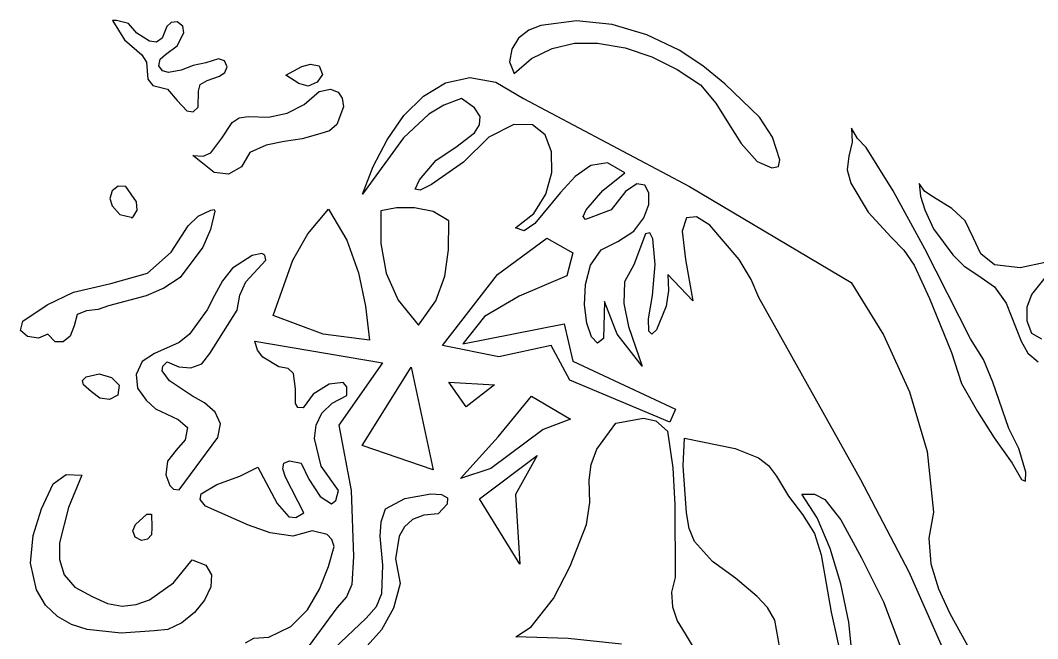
# Model space of a CAD drawing. Extents: x 0 to 159, y 0 to 205.
# Drawn here: x 34.88 to 81.36, y 74.06 to 102.31 of the extents above; entities that cross this region are included whole.
import ezdxf

# ---------------------------------------------------------------- set-up
doc = ezdxf.new("R2010")
doc.units = 0

msp = doc.modelspace()

# ---------------------------------------------------------------- linework, layer by layer
at = {"layer": 'Layer 1'}
for p, q in [((39.080848, 102.30901), (39.0808, 102.309)), ((39.0808, 102.309), (39.637611, 101.424177)), ((39.272225, 102.29571), (39.080848, 102.30901)), ((39.822807, 102.162885), (39.272225, 102.29571)), ((60.285457, 102.282897), (58.65686, 102.07385)), ((61.914062, 102.119501), (60.285457, 102.282897)), ((40.194809, 101.72208), (39.822807, 102.162885)), ((41.571298, 102.022742), (41.359049, 101.49425)), ((41.760417, 102.206805), (41.571298, 102.022742)), ((42.047579, 102.24471), (41.760417, 102.206805)), ((42.30285, 102.04316), (42.047579, 102.24471)), ((42.340959, 101.736991), (42.30285, 102.04316)), ((58.107104, 101.863802), (57.641125, 101.489301)), ((58.65686, 102.07385), (58.107104, 101.863802)), ((63.494267, 101.652185), (61.914062, 102.119501)), ((39.637611, 101.424177), (40.41944, 100.72981)), ((40.777998, 101.350649), (40.194809, 101.72208)), ((41.091371, 101.306751), (40.777998, 101.350649)), ((41.359049, 101.49425), (41.091371, 101.306751)), ((42.043479, 101.14162), (42.340959, 101.736991)), ((57.641125, 101.489301), (57.324576, 100.991967)), ((64.97766, 100.94947), (63.494267, 101.652185)), ((41.505966, 100.744213), (42.043479, 101.14162)), ((57.324576, 100.991967), (57.22311, 100.41342)), ((58.231358, 100.568475), (59.17147, 101.028108)), ((59.17147, 101.028108), (60.196519, 101.261687)), ((60.196519, 101.261687), (61.24759, 101.2705)), ((61.24759, 101.2705), (62.511148, 101.049942)), ((62.511148, 101.049942), (63.727281, 100.640729)), ((66.061912, 100.235791), (64.97766, 100.94947)), ((40.41944, 100.72981), (40.638601, 100.404456)), ((40.638601, 100.404456), (40.671384, 100.003196)), ((41.20905, 100.22364), (41.266073, 100.538988)), ((41.266073, 100.538988), (41.505966, 100.744213)), ((43.936086, 100.545316), (43.35546, 100.37313)), ((44.201882, 100.454399), (43.936086, 100.545316)), ((44.331254, 100.18804), (44.201882, 100.454399)), ((57.22311, 100.41342), (57.435089, 99.88149)), ((57.4351, 99.8815), (58.231358, 100.568475)), ((63.727281, 100.640729), (64.878594, 100.069018)), ((40.671384, 100.003196), (40.704779, 99.6172)), ((41.377195, 99.997222), (41.20905, 100.22364)), ((41.646473, 99.926056), (41.377195, 99.997222)), ((42.22872, 100.02523), (41.646473, 99.926056)), ((42.775314, 100.248249), (42.22872, 100.02523)), ((43.35546, 100.37313), (42.775314, 100.248249)), ((44.214889, 99.921518), (44.331254, 100.18804)), ((47.0074, 99.8011), (47.741525, 100.20469)), ((47.741525, 100.20469), (48.131559, 100.31293)), ((48.131559, 100.31293), (48.53549, 100.23283)), ((48.53549, 100.23283), (48.674774, 99.831608)), ((64.878594, 100.069018), (65.94769, 99.36097)), ((67.0681, 99.41142), (66.061912, 100.235791)), ((40.704779, 99.6172), (40.925774, 99.33764)), ((43.092505, 99.381194), (43.418069, 99.56453)), ((43.418069, 99.56453), (43.981841, 99.758265)), ((43.981841, 99.758265), (44.214889, 99.921518)), ((47.598627, 99.42377), (47.0074, 99.8011)), ((47.0074, 99.8011), (47.0074, 99.8011)), ((48.442004, 99.478875), (48.021761, 99.300855)), ((48.674774, 99.831608), (48.442004, 99.478875)), ((54.307053, 99.459319), (55.411749, 99.698436)), ((55.411749, 99.698436), (56.600398, 99.485376)), ((56.600398, 99.485376), (57.85972, 98.73781)), ((57.435089, 99.88149), (57.4351, 99.8815)), ((40.925774, 99.33764), (41.597332, 99.170049)), ((41.597332, 99.170049), (42.033774, 98.64593)), ((42.995982, 98.33747), (43.011515, 99.065953)), ((43.011515, 99.065953), (43.092505, 99.381194)), ((48.021761, 99.300855), (47.598627, 99.42377)), ((47.850007, 98.459877), (48.5236, 99.05555)), ((48.5236, 99.05555), (49.0394, 99.158283)), ((49.0394, 99.158283), (49.389832, 99.034026)), ((49.389832, 99.034026), (49.584574, 98.747186)), ((53.299588, 98.850349), (54.307053, 99.459319)), ((65.94769, 99.36097), (66.64624, 98.525823)), ((68.644037, 97.88463), (67.0681, 99.41142)), ((42.033774, 98.64593), (42.481589, 98.171094)), ((49.584574, 98.747186), (49.633304, 98.362169)), ((52.402632, 97.953853), (53.299588, 98.850349)), ((55.0361, 98.7431), (54.229729, 98.432904)), ((55.036129, 98.74324), (55.0361, 98.7431)), ((55.627257, 98.313647), (55.036129, 98.74324)), ((57.85972, 98.73781), (65.448204, 94.720264)), ((42.481589, 98.171094), (42.771984, 98.12212)), ((42.771984, 98.12212), (42.995982, 98.33747)), ((47.073052, 98.06921), (47.850007, 98.459877)), ((49.633304, 98.362169), (49.331441, 97.555235)), ((54.229729, 98.432904), (53.533604, 98.017304)), ((55.878344, 97.909022), (55.627257, 98.313647)), ((66.64624, 98.525823), (67.226864, 97.598441)), ((44.08195, 96.923052), (44.557328, 97.637131)), ((44.557328, 97.637131), (44.872627, 97.861736)), ((44.872627, 97.861736), (45.28724, 97.91741)), ((45.28724, 97.91741), (46.212282, 97.887178)), ((46.212282, 97.887178), (47.073052, 98.06921)), ((51.629464, 96.852157), (52.402632, 97.953853)), ((53.533604, 98.017304), (52.38892, 96.945054)), ((55.854185, 97.52795), (55.878344, 97.909022)), ((69.234514, 96.971436), (68.644037, 97.88463)), ((49.000205, 97.262131), (48.56167, 97.12848)), ((49.331441, 97.555235), (49.000205, 97.262131)), ((54.778214, 96.511902), (55.619579, 97.169016)), ((55.619579, 97.169016), (55.854185, 97.52795)), ((57.419079, 97.543941), (56.287649, 96.96589)), ((58.272893, 97.534425), (57.419079, 97.543941)), ((58.847844, 97.074755), (58.272893, 97.534425)), ((67.226864, 97.598441), (67.81527, 96.678052)), ((72.8471, 97.3828), (72.873614, 96.740822)), ((72.84712, 97.3828), (72.8471, 97.3828)), ((73.130961, 96.903166), (72.84712, 97.3828)), ((43.575657, 96.259025), (44.08195, 96.923052)), ((46.924517, 96.775065), (46.112539, 96.612707)), ((47.756532, 96.900456), (46.924517, 96.775065)), ((48.56167, 97.12848), (47.756532, 96.900456)), ((52.38892, 96.945054), (50.50761, 94.36247)), ((50.993364, 95.627587), (51.629464, 96.852157)), ((56.287649, 96.96589), (55.127523, 95.827402)), ((59.142685, 96.302349), (58.847844, 97.074755)), ((67.81527, 96.678052), (68.53717, 95.86388)), ((69.56833, 95.92908), (69.234514, 96.971436)), ((72.873614, 96.740822), (72.735251, 96.102251)), ((73.51876, 96.49422), (73.130961, 96.903166)), ((43.221714, 96.096984), (43.575657, 96.259025)), ((45.36751, 96.27378), (44.9777, 95.609468)), ((46.112539, 96.612707), (45.36751, 96.27378)), ((53.872629, 95.92636), (54.778214, 96.511902)), ((59.156168, 95.35462), (59.142685, 96.302349)), ((74.74887, 94.51278), (73.51876, 96.49422)), ((43.11579, 95.84947), (42.752998, 96.1289)), ((42.752998, 96.1289), (42.753, 96.1289)), ((42.753, 96.1289), (43.221714, 96.096984)), ((43.733328, 95.351229), (43.11579, 95.84947)), ((53.114778, 95.02657), (53.872629, 95.92636)), ((55.127523, 95.827402), (53.666147, 94.801773)), ((61.705287, 95.794738), (60.944183, 95.678567)), ((62.499219, 95.34017), (61.705287, 95.794738)), ((68.53717, 95.86388), (69.209414, 95.5714)), ((69.512828, 95.627984), (69.56833, 95.92908)), ((72.735251, 96.102251), (72.645288, 95.476793)), ((44.393468, 95.28659), (43.733328, 95.351229)), ((44.9777, 95.609468), (44.393468, 95.28659)), ((50.50761, 94.36247), (50.993364, 95.627587)), ((58.887044, 94.368984), (59.156168, 95.35462)), ((60.944183, 95.678567), (60.223567, 95.167329)), ((61.489836, 94.528908), (62.499219, 95.34017)), ((69.209414, 95.5714), (69.512828, 95.627984)), ((72.645288, 95.476793), (72.817, 94.87415)), ((52.911768, 94.598319), (53.114778, 95.02657)), ((60.223567, 95.167329), (59.551103, 94.436695)), ((63.039186, 94.831773), (62.521169, 94.490778)), ((63.404374, 94.777348), (63.039186, 94.831773)), ((72.817, 94.87415), (73.618254, 93.547875)), ((75.9371, 94.8591), (75.996295, 94.27223)), ((75.93714, 94.8591), (75.9371, 94.8591)), ((76.201971, 94.495468), (75.93714, 94.8591)), ((39.074974, 94.512716), (38.962533, 94.175107)), ((39.341749, 94.729998), (39.074974, 94.512716)), ((39.697729, 94.71238), (39.341749, 94.729998)), ((40.184997, 94.023408), (39.697729, 94.71238)), ((53.137568, 94.552941), (52.911768, 94.598319)), ((53.666147, 94.801773), (53.137568, 94.552941)), ((58.334067, 93.482855), (58.887044, 94.368984)), ((59.551103, 94.436695), (58.381273, 93.019931)), ((60.726922, 93.657105), (61.489836, 94.528908)), ((62.521169, 94.490778), (61.872107, 93.65077)), ((63.594947, 94.4311), (63.404374, 94.777348)), ((63.589122, 93.896625), (63.594947, 94.4311)), ((65.448204, 94.720264), (72.83292, 90.33755)), ((76.2027, 91.87216), (74.74887, 94.51278)), ((76.599684, 94.226869), (76.201971, 94.495468)), ((38.962533, 94.175107), (39.069558, 93.83174)), ((40.215895, 93.627725), (40.184997, 94.023408)), ((63.365112, 93.277518), (63.589122, 93.896625)), ((75.996295, 94.27223), (76.206211, 93.645065)), ((77.43781, 93.7062), (76.599684, 94.226869)), ((39.069558, 93.83174), (39.421154, 93.434778)), ((39.421154, 93.434778), (39.936046, 93.30888)), ((40.0313, 93.3328), (40.215895, 93.627725)), ((42.997324, 93.363247), (43.58044, 93.63889)), ((43.7596, 93.5935), (43.560446, 92.744735)), ((43.58044, 93.63889), (43.72709, 93.673265)), ((43.72709, 93.673265), (43.759601, 93.59349)), ((43.759601, 93.59349), (43.7596, 93.5935)), ((48.01284, 92.55392), (48.95969, 93.68771)), ((48.95969, 93.68771), (49.785184, 92.2598)), ((51.3497, 93.6039), (51.34347, 92.107827)), ((52.056205, 93.734758), (51.3497, 93.6039)), ((51.3497, 93.6039), (51.3497, 93.6039)), ((52.890969, 93.744326), (52.056205, 93.734758)), ((53.732311, 93.567927), (52.890969, 93.744326)), ((54.45855, 93.14088), (53.732311, 93.567927)), ((57.495989, 92.83365), (58.334067, 93.482855)), ((60.588798, 93.348414), (60.726922, 93.657105)), ((61.872107, 93.65077), (60.693379, 93.204484)), ((73.618254, 93.547875), (74.66265, 92.3974)), ((76.206211, 93.645065), (76.59899, 92.78977)), ((78.045295, 93.14406), (77.43781, 93.7062)), ((39.936046, 93.30888), (39.976386, 93.26258)), ((39.976386, 93.26258), (40.0313, 93.3328)), ((42.53891, 92.9255), (42.997324, 93.363247)), ((54.440035, 91.825185), (54.45855, 93.14088)), ((58.381273, 93.019931), (57.899232, 92.685144)), ((60.693379, 93.204484), (60.588798, 93.348414)), ((62.901133, 92.677374), (63.365112, 93.277518)), ((65.318688, 93.28849), (65.12048, 92.681915)), ((65.769566, 93.333734), (65.318688, 93.28849)), ((66.381705, 92.946154), (65.769566, 93.333734)), ((78.404352, 92.380391), (78.045295, 93.14406)), ((41.764514, 91.709869), (42.53891, 92.9255)), ((43.560446, 92.744735), (43.213876, 91.944115)), ((47.321181, 91.353558), (48.01284, 92.55392)), ((57.899232, 92.685144), (57.495989, 92.83365)), ((62.175399, 92.19979), (62.901133, 92.677374)), ((63.437052, 92.553208), (62.898942, 91.13883)), ((63.630131, 92.600585), (63.437052, 92.553208)), ((63.769953, 92.324564), (63.630131, 92.600585)), ((65.12048, 92.681915), (65.26635, 91.3855)), ((67.724132, 91.38655), (66.381705, 92.946154)), ((76.59899, 92.78977), (77.478639, 91.592905)), ((49.785184, 92.2598), (50.319346, 90.775868)), ((51.34347, 92.107827), (51.582913, 90.751924)), ((56.67544, 90.69675), (58.9244, 92.3504)), ((58.9244, 92.3504), (60.11502, 91.68894)), ((61.410596, 91.81692), (62.175399, 92.19979)), ((63.882004, 91.151758), (63.769953, 92.324564)), ((74.66265, 92.3974), (75.243121, 91.810226)), ((78.765588, 91.63774), (78.404352, 92.380391)), ((40.68079, 90.76357), (41.764514, 91.709869)), ((43.213876, 91.944115), (42.17135, 90.55123)), ((45.905136, 91.66137), (45.467855, 91.557426)), ((46.039454, 91.573457), (45.905136, 91.66137)), ((46.08691, 91.35611), (46.039454, 91.573457)), ((54.27591, 90.627056), (54.440035, 91.825185)), ((60.11502, 91.68894), (59.850437, 90.6306)), ((60.93192, 91.120435), (61.410596, 91.81692)), ((75.243121, 91.810226), (75.712406, 91.12202)), ((78.28137, 87.75258), (76.2027, 91.87216)), ((77.478639, 91.592905), (78.004029, 91.075799)), ((79.37961, 91.13865), (78.765588, 91.63774)), ((81.09551, 89.78468), (82.73191, 91.85835)), ((45.467855, 91.557426), (44.56233, 90.99018)), ((45.172277, 90.365309), (46.08691, 91.35611)), ((46.434, 88.8234), (47.321181, 91.353558)), ((60.693944, 90.242656), (60.93192, 91.120435)), ((62.898942, 91.13883), (62.472033, 90.354548)), ((63.757569, 89.73365), (63.882004, 91.151758)), ((65.26635, 91.3855), (65.60638, 89.489386)), ((68.271603, 90.471542), (67.724132, 91.38655)), ((75.712406, 91.12202), (76.41573, 89.59752)), ((80.551627, 91.007289), (79.37961, 91.13865)), ((81.70272, 91.24948), (80.551627, 91.007289)), ((39.011346, 90.278044), (40.68079, 90.76357)), ((44.56233, 90.99018), (44.105465, 90.402319)), ((50.319346, 90.775868), (50.641403, 89.251146)), ((51.582913, 90.751924), (52.135697, 89.515629)), ((54.1619, 87.4556), (56.67544, 90.69675)), ((65.60638, 89.489386), (64.451479, 90.69222)), ((64.451479, 90.69222), (64.490938, 89.961052)), ((78.004029, 91.075799), (78.62915, 90.67054)), ((78.62915, 90.67054), (79.384983, 90.131925)), ((37.31068, 89.89154), (39.011346, 90.278044)), ((42.17135, 90.55123), (41.432901, 90.064537)), ((44.105465, 90.402319), (43.75381, 89.742335)), ((44.905474, 89.756519), (45.172277, 90.365309)), ((53.85584, 89.495215), (54.27591, 90.627056)), ((59.850437, 90.6306), (57.667627, 89.70456)), ((60.651242, 89.315909), (60.693944, 90.242656)), ((62.472033, 90.354548), (62.444036, 89.363636)), ((68.6147, 89.63774), (68.271603, 90.471542)), ((72.83292, 90.33755), (74.30974, 87.932304)), ((36.108328, 89.311389), (37.31068, 89.89154)), ((40.61931, 89.720525), (38.90446, 89.26377)), ((41.432901, 90.064537), (40.61931, 89.720525)), ((43.75381, 89.742335), (43.407582, 89.077708)), ((44.78842, 89.06076), (44.905474, 89.756519)), ((63.579541, 88.673383), (63.757569, 89.73365)), ((64.490938, 89.961052), (64.382636, 89.242057)), ((79.384983, 90.131925), (79.913235, 89.38489)), ((80.873469, 89.220111), (81.09551, 89.78468)), ((34.99062, 88.56848), (36.108328, 89.311389)), ((38.90446, 89.26377), (38.431702, 89.100564)), ((50.641403, 89.251146), (50.83058, 87.70087)), ((52.135697, 89.515629), (53.06949, 88.37838)), ((53.06949, 88.37838), (53.85584, 89.495215)), ((57.667627, 89.70456), (56.080127, 88.77852)), ((60.758385, 88.472516), (60.651242, 89.315909)), ((61.561001, 89.460145), (61.524621, 87.7657)), ((62.13674, 87.97594), (61.561001, 89.460145)), ((62.444036, 89.363636), (62.662871, 88.324969)), ((64.382636, 89.242057), (63.946159, 88.165581)), ((73.275007, 81.319959), (68.6147, 89.63774)), ((76.41573, 89.59752), (77.41552, 87.12604)), ((79.913235, 89.38489), (80.59462, 87.64894)), ((37.471073, 88.862876), (37.32706, 88.35326)), ((37.896596, 89.039455), (37.471073, 88.862876)), ((38.431702, 89.100564), (37.896596, 89.039455)), ((43.407582, 89.077708), (42.967, 88.47592)), ((44.156898, 88.081256), (44.78842, 89.06076)), ((48.714959, 87.964539), (46.434, 88.8234)), ((46.434, 88.8234), (46.434, 88.8234)), ((56.080127, 88.77852), (55.08794, 87.52175)), ((80.871276, 88.560259), (80.873469, 89.220111)), ((34.875668, 88.14412), (34.99062, 88.56848)), ((37.32706, 88.35326), (37.158795, 87.882592)), ((42.967, 88.47592), (42.604327, 87.969828)), ((55.08794, 87.52175), (59.71815, 88.44779)), ((59.71815, 88.44779), (60.115025, 86.728)), ((60.969948, 87.844801), (60.758385, 88.472516)), ((62.662871, 88.324969), (62.976459, 87.397423)), ((63.588865, 88.112782), (63.579541, 88.673383)), ((81.095773, 87.999855), (80.871276, 88.560259)), ((35.196551, 87.868142), (34.875668, 88.14412)), ((35.698606, 87.791541), (35.196551, 87.868142)), ((36.12717, 87.96531), (35.698606, 87.791541)), ((36.461902, 87.619127), (36.12717, 87.96531)), ((37.158795, 87.882592), (36.838093, 87.614718)), ((42.604327, 87.969828), (42.129953, 87.586947)), ((43.53075, 87.08715), (44.156898, 88.081256)), ((50.83058, 87.70087), (48.714959, 87.964539)), ((63.279574, 86.51119), (62.13674, 87.97594)), ((63.729688, 87.970598), (63.588865, 88.112782)), ((63.946159, 88.165581), (63.729688, 87.970598)), ((74.30974, 87.932304), (75.506366, 85.332096)), ((81.5538, 87.73363), (81.095773, 87.999855)), ((36.838093, 87.614718), (36.461902, 87.619127)), ((42.129953, 87.586947), (41.00157, 87.09165)), ((45.704702, 87.234717), (45.594991, 87.6507)), ((45.594991, 87.6507), (45.595, 87.6507)), ((45.595, 87.6507), (51.41583, 86.65851)), ((56.741589, 86.92644), (54.1619, 87.4556)), ((59.122839, 87.4556), (56.741589, 86.92644)), ((59.982735, 85.8681), (59.122839, 87.4556)), ((61.240502, 87.565088), (60.969948, 87.844801)), ((61.524621, 87.7657), (61.240502, 87.565088)), ((62.976459, 87.397423), (63.279574, 86.51119)), ((78.873564, 86.8073), (78.28137, 87.75258)), ((80.59462, 87.64894), (80.913232, 87.095956)), ((41.00157, 87.09165), (40.438425, 86.713994)), ((43.170087, 86.611985), (43.53075, 87.08715)), ((45.958216, 86.911381), (45.704702, 87.234717)), ((77.41552, 87.12604), (77.874411, 85.716515)), ((80.913232, 87.095956), (81.380157, 86.703836)), ((40.438425, 86.713994), (40.170028, 86.132821)), ((41.359214, 86.292696), (41.383944, 86.51051)), ((41.383944, 86.51051), (41.58466, 86.71118)), ((41.58466, 86.71118), (42.110635, 86.482056)), ((42.110635, 86.482056), (42.667913, 86.429639)), ((42.667913, 86.429639), (43.170087, 86.611985)), ((46.689441, 86.4835), (45.958216, 86.911381)), ((47.117059, 86.407903), (46.689441, 86.4835)), ((51.41583, 86.65851), (49.43145, 83.81424)), ((50.4898, 82.8882), (52.73876, 86.46008)), ((52.73876, 86.46008), (53.730947, 81.76372)), ((60.115025, 86.728), (64.811375, 84.54519)), ((79.304156, 85.777177), (78.873564, 86.8073)), ((37.714521, 85.855212), (37.889602, 86.01978)), ((37.889602, 86.01978), (38.472261, 86.151246)), ((38.472261, 86.151246), (39.037742, 85.98428)), ((40.170028, 86.132821), (40.223402, 85.496345)), ((41.682787, 85.842033), (41.359214, 86.292696)), ((47.34884, 86.177437), (47.117059, 86.407903)), ((47.451, 85.47059), (47.34884, 86.177437)), ((37.75975, 85.655434), (37.714521, 85.855212)), ((38.131476, 85.33188), (37.75975, 85.655434)), ((39.037742, 85.98428), (39.389786, 85.642206)), ((39.389786, 85.642206), (39.3244, 85.17456)), ((42.73757, 85.13538), (41.682787, 85.842033)), ((48.987084, 85.69021), (48.255508, 85.222194)), ((49.622546, 85.755806), (48.987084, 85.69021)), ((49.790296, 85.558837), (49.622546, 85.755806)), ((49.797291, 85.16663), (49.790296, 85.558837)), ((54.4534, 85.7765), (56.53476, 85.65957)), ((55.24853, 84.65397), (54.4534, 85.7765)), ((56.53476, 85.65957), (55.24853, 84.65397)), ((64.546795, 83.94988), (59.982735, 85.8681)), ((77.874411, 85.716515), (78.60316, 84.42975)), ((80.03859, 83.65647), (79.304156, 85.777177)), ((38.508391, 85.040741), (38.131476, 85.33188)), ((39.3244, 85.17456), (38.946396, 84.97804)), ((40.223402, 85.496345), (40.625567, 84.95278)), ((43.296003, 84.82905), (42.73757, 85.13538)), ((47.448125, 84.800351), (47.451, 85.47059)), ((48.255508, 85.222194), (47.792421, 84.60411)), ((49.1154, 84.817608), (49.797291, 85.16663)), ((56.707494, 83.276848), (58.22885, 85.13722)), ((58.22885, 85.13722), (60.01479, 84.07888)), ((75.506366, 85.332096), (76.3083, 82.608815)), ((38.9464, 84.978), (38.508391, 85.040741)), ((38.946396, 84.97804), (38.9464, 84.978)), ((40.625567, 84.95278), (41.055234, 84.563154)), ((43.775484, 84.406609), (43.296003, 84.82905)), ((47.548613, 84.615644), (47.448125, 84.800351)), ((47.792421, 84.60411), (47.548613, 84.615644)), ((48.654414, 84.353364), (49.1154, 84.817608)), ((41.055234, 84.563154), (41.570124, 84.313642)), ((41.570124, 84.313642), (42.084195, 84.073345)), ((44.024563, 83.874763), (43.775484, 84.406609)), ((48.394327, 83.803887), (48.654414, 84.353364)), ((62.079482, 83.90189), (63.347741, 84.133427)), ((63.347741, 84.133427), (63.905338, 84.004881)), ((64.811375, 84.54519), (64.546795, 83.94988)), ((78.60316, 84.42975), (79.363997, 83.227494)), ((42.084195, 84.073345), (42.511407, 83.71136)), ((42.511407, 83.71136), (42.400304, 83.145601)), ((43.89179, 83.24022), (44.024563, 83.874763)), ((48.315131, 83.199169), (48.394327, 83.803887)), ((49.43145, 83.81424), (49.991074, 80.832944)), ((60.01479, 84.07888), (58.75802, 83.61586)), ((61.213404, 82.710036), (62.079482, 83.90189)), ((63.905338, 84.004881), (64.442732, 83.5314)), ((42.126, 80.8579), (43.89179, 83.24022)), ((48.619382, 81.943962), (48.315131, 83.199169)), ((54.9877, 81.3669), (56.707494, 83.276848)), ((58.75802, 83.61586), (56.37677, 81.82992)), ((64.442732, 83.5314), (64.679489, 81.856645)), ((65.158259, 81.959616), (65.218798, 83.2159)), ((65.218798, 83.2159), (65.2188, 83.2159)), ((65.2188, 83.2159), (67.529831, 82.74433)), ((79.363997, 83.227494), (80.18665, 82.07434)), ((80.495696, 82.747614), (80.03859, 83.65647)), ((42.400304, 83.145601), (41.996537, 82.668531)), ((53.730947, 81.76372), (50.4898, 82.8882)), ((67.529831, 82.74433), (68.600369, 82.323429)), ((80.81607, 81.6604), (80.495696, 82.747614)), ((41.996537, 82.668531), (41.603924, 82.172173)), ((55.8476, 80.4408), (58.49343, 82.42517)), ((58.49343, 82.42517), (57.501243, 80.63923)), ((60.953709, 82.021251), (61.213404, 82.710036)), ((68.600369, 82.323429), (69.051175, 81.969165)), ((76.3083, 82.608815), (76.60104, 79.83435)), ((41.603924, 82.172173), (41.526288, 81.54855)), ((44.906795, 81.484172), (45.727286, 81.89598)), ((45.727286, 81.89598), (46.602086, 80.231069)), ((46.871732, 81.81168), (46.916297, 82.072991)), ((46.984225, 81.440222), (46.871732, 81.81168)), ((46.916297, 82.072991), (47.176647, 82.176385)), ((47.176647, 82.176385), (47.711508, 82.07409)), ((47.711508, 82.07409), (48.050172, 81.346275)), ((49.407108, 80.82766), (48.619382, 81.943962)), ((56.37677, 81.82992), (54.9877, 81.3669)), ((60.871182, 81.29385), (60.953709, 82.021251)), ((64.679489, 81.856645), (64.778591, 80.174492)), ((65.319119, 79.79821), (65.158259, 81.959616)), ((69.051175, 81.969165), (69.42159, 81.48187)), ((80.18665, 82.07434), (80.619406, 81.330606)), ((36.371485, 81.12992), (36.963027, 81.560004)), ((36.963027, 81.560004), (37.692505, 81.5297)), ((37.6925, 81.5297), (37.071389, 80.051131)), ((37.692505, 81.5297), (37.6925, 81.5297)), ((41.526288, 81.54855), (41.698401, 81.055156)), ((43.854845, 81.100607), (44.906795, 81.484172)), ((47.830246, 79.80836), (46.984225, 81.440222)), ((48.050172, 81.346275), (48.571811, 80.559174)), ((69.42159, 81.48187), (69.97607, 80.57077)), ((80.803213, 81.245478), (80.81607, 81.6604)), ((35.836743, 79.992643), (36.371485, 81.12992)), ((41.698401, 81.055156), (41.877994, 80.880912)), ((41.877994, 80.880912), (42.125994, 80.8579)), ((43.140108, 80.667112), (43.854845, 81.100607)), ((60.900795, 80.273151), (60.871182, 81.29385)), ((75.482333, 77.099692), (73.275007, 81.319959)), ((80.619406, 81.330606), (80.803213, 81.245478)), ((42.125994, 80.8579), (42.126, 80.8579)), ((43.086904, 80.40721), (43.140108, 80.667112)), ((48.571811, 80.559174), (49.087197, 80.217923)), ((49.283414, 80.372347), (49.407108, 80.82766)), ((49.991074, 80.832944), (50.092908, 77.80505)), ((51.565244, 79.99227), (52.440148, 80.453013)), ((52.440148, 80.453013), (53.63073, 80.669331)), ((53.63073, 80.669331), (54.11046, 80.638467)), ((54.11046, 80.638467), (54.388381, 80.489659)), ((54.388381, 80.489659), (54.370918, 80.203962)), ((57.69968, 77.46423), (55.8476, 80.4408)), ((57.501243, 80.63923), (57.69968, 77.46423)), ((69.97607, 80.57077), (70.612428, 79.730568)), ((70.5735, 80.6565), (71.163571, 80.662374)), ((70.573507, 80.65654), (70.5735, 80.6565)), ((71.278517, 79.573512), (70.573507, 80.65654)), ((71.163571, 80.662374), (71.632495, 80.417524)), ((71.632495, 80.417524), (72.36427, 79.48785)), ((35.454348, 78.765372), (35.836743, 79.992643)), ((37.071389, 80.051131), (36.658569, 78.435258)), ((43.331256, 80.10551), (43.086904, 80.40721)), ((45.293729, 79.249229), (43.331256, 80.10551)), ((46.602086, 80.231069), (47.143345, 79.626387)), ((49.087197, 80.217923), (49.283414, 80.372347)), ((51.36663, 79.387354), (51.565244, 79.99227)), ((54.370918, 80.203962), (53.964494, 79.76243)), ((60.744599, 79.270066), (60.900795, 80.273151)), ((64.778591, 80.174492), (64.788285, 76.84871)), ((40.142438, 79.273116), (40.648239, 79.73836)), ((40.648239, 79.73836), (40.872, 79.7384)), ((40.872, 79.7384), (40.882, 79.1299)), ((47.143345, 79.626387), (47.465009, 79.589285)), ((47.465009, 79.589285), (47.830246, 79.80836)), ((52.795216, 79.49376), (52.423459, 79.165318)), ((53.30502, 79.701028), (52.795216, 79.49376)), ((53.964494, 79.76243), (53.30502, 79.701028)), ((65.426567, 79.088273), (65.319119, 79.79821)), ((70.612428, 79.730568), (71.162651, 78.865401)), ((71.878759, 78.177537), (71.278517, 79.573512)), ((72.36427, 79.48785), (73.305807, 77.74393)), ((76.60104, 79.83435), (76.377045, 78.641266)), ((40.01537, 78.982519), (40.142438, 79.273116)), ((40.882, 79.1299), (40.871294, 78.807175)), ((46.291477, 78.893397), (45.293729, 79.249229)), ((51.322213, 78.746584), (51.36663, 79.387354)), ((52.423459, 79.165318), (52.178125, 78.740399)), ((59.99829, 77.37538), (60.744599, 79.270066)), ((65.681039, 78.502823), (65.426567, 79.088273)), ((35.342462, 77.507985), (35.454348, 78.765372)), ((40.129103, 78.69949), (40.01537, 78.982519)), ((40.415518, 78.54652), (40.129103, 78.69949)), ((40.689358, 78.597565), (40.415518, 78.54652)), ((40.871294, 78.807175), (40.689358, 78.597565)), ((47.318196, 78.74037), (46.291477, 78.893397)), ((48.205782, 78.990473), (47.318196, 78.74037)), ((48.899524, 78.819828), (48.205782, 78.990473)), ((49.114611, 78.587581), (48.899524, 78.819828)), ((49.210323, 78.263176), (49.114611, 78.587581)), ((51.437867, 77.417582), (51.322213, 78.746584)), ((52.178125, 78.740399), (52.020231, 77.699899)), ((71.162651, 78.865401), (71.45873, 77.87941)), ((76.377045, 78.641266), (76.478501, 77.477151)), ((36.658569, 78.435258), (36.663285, 77.668932)), ((48.949076, 77.35526), (49.210323, 78.263176)), ((66.505929, 77.589189), (65.681039, 78.502823)), ((72.366024, 76.560395), (71.878759, 78.177537)), ((36.663285, 77.668932), (36.879696, 76.98)), ((41.868854, 76.612317), (42.722829, 77.65858)), ((42.722829, 77.65858), (43.351915, 77.414275)), ((50.092908, 77.80505), (50.028449, 76.528245)), ((52.020231, 77.699899), (52.228544, 76.56981)), ((71.45873, 77.87941), (71.922651, 75.266259)), ((73.305807, 77.74393), (74.304977, 75.735216)), ((35.619249, 76.28036), (35.342462, 77.507985)), ((43.351915, 77.414275), (43.614166, 76.978052)), ((48.546563, 76.324812), (48.949076, 77.35526)), ((51.396003, 76.125462), (51.437867, 77.417582)), ((59.232147, 75.887506), (59.99829, 77.37538)), ((67.543534, 76.824915), (66.505929, 77.589189)), ((76.478501, 77.477151), (76.826986, 76.335568)), ((36.879696, 76.98), (37.361008, 76.405703)), ((43.614166, 76.978052), (43.572238, 76.422861)), ((64.788285, 76.84871), (64.628525, 76.177245)), ((68.543599, 75.97761), (67.543534, 76.824915)), ((77.41978, 72.74144), (75.482333, 77.099692)), ((36.030961, 75.590313), (35.619249, 76.28036)), ((37.361008, 76.405703), (38.160429, 75.98328)), ((40.783284, 75.831391), (41.868854, 76.612317)), ((43.572238, 76.422861), (43.288788, 75.821649)), ((47.99308, 75.372164), (48.546563, 76.324812)), ((50.028449, 76.528245), (49.782831, 75.961631)), ((52.228544, 76.56981), (51.930367, 75.453154)), ((72.732099, 74.813864), (72.366024, 76.560395)), ((76.826986, 76.335568), (77.344079, 75.210084)), ((38.160429, 75.98328), (38.853618, 75.659393)), ((40.172641, 75.612128), (40.783284, 75.831391)), ((43.288788, 75.821649), (42.826473, 75.247363)), ((49.782831, 75.961631), (49.330418, 75.46252)), ((51.154687, 75.530794), (51.396003, 76.125462)), ((58.2162, 74.592), (59.232147, 75.887506)), ((64.628525, 76.177245), (64.672931, 75.509325)), ((69.016823, 75.480686), (68.543599, 75.97761)), ((36.571134, 75.072162), (36.030961, 75.590313)), ((38.853618, 75.659393), (39.526887, 75.545235)), ((39.526887, 75.545235), (40.172641, 75.612128)), ((47.236847, 74.604141), (47.99308, 75.372164)), ((49.330418, 75.46252), (47.862377, 73.448715)), ((50.680415, 74.99042), (51.154687, 75.530794)), ((51.930367, 75.453154), (51.375315, 74.460691)), ((64.672931, 75.509325), (64.889471, 74.867723)), ((69.339764, 74.906955), (69.016823, 75.480686)), ((74.304977, 75.735216), (75.100967, 73.63813)), ((37.21268, 74.705235), (36.571134, 75.072162)), ((42.826473, 75.247363), (42.247949, 74.772951)), ((49.216818, 73.601274), (50.680415, 74.99042)), ((64.889471, 74.867723), (65.246113, 74.27521)), ((69.574589, 73.62141), (69.339764, 74.906955)), ((71.922651, 75.266259), (72.50885, 72.64218)), ((77.344079, 75.210084), (78.570405, 72.98167)), ((37.928509, 74.468864), (37.21268, 74.705235)), ((39.474666, 74.305109), (37.928509, 74.468864)), ((40.992899, 74.41554), (39.474666, 74.305109)), ((41.615872, 74.471361), (40.992899, 74.41554)), ((42.247949, 74.772951), (41.615872, 74.471361)), ((46.226086, 74.12757), (47.236847, 74.604141)), ((51.375315, 74.460691), (49.840234, 72.75745)), ((57.512135, 74.14552), (57.86417, 74.368756)), ((57.86417, 74.368756), (58.216205, 74.59203)), ((58.216205, 74.59203), (58.2162, 74.592)), ((73.067846, 71.299753), (72.732099, 74.813864)), ((45.16861, 73.870951), (45.541668, 74.076582)), ((45.541668, 74.076582), (46.226086, 74.12757)), ((59.912155, 74.05652), (57.512135, 74.14552)), ((62.340527, 73.809117), (59.912155, 74.05652)), ((65.246113, 74.27521), (65.666585, 73.594982))]:
    msp.add_line(p, q, dxfattribs=at)

doc.saveas('drawing.dxf')
